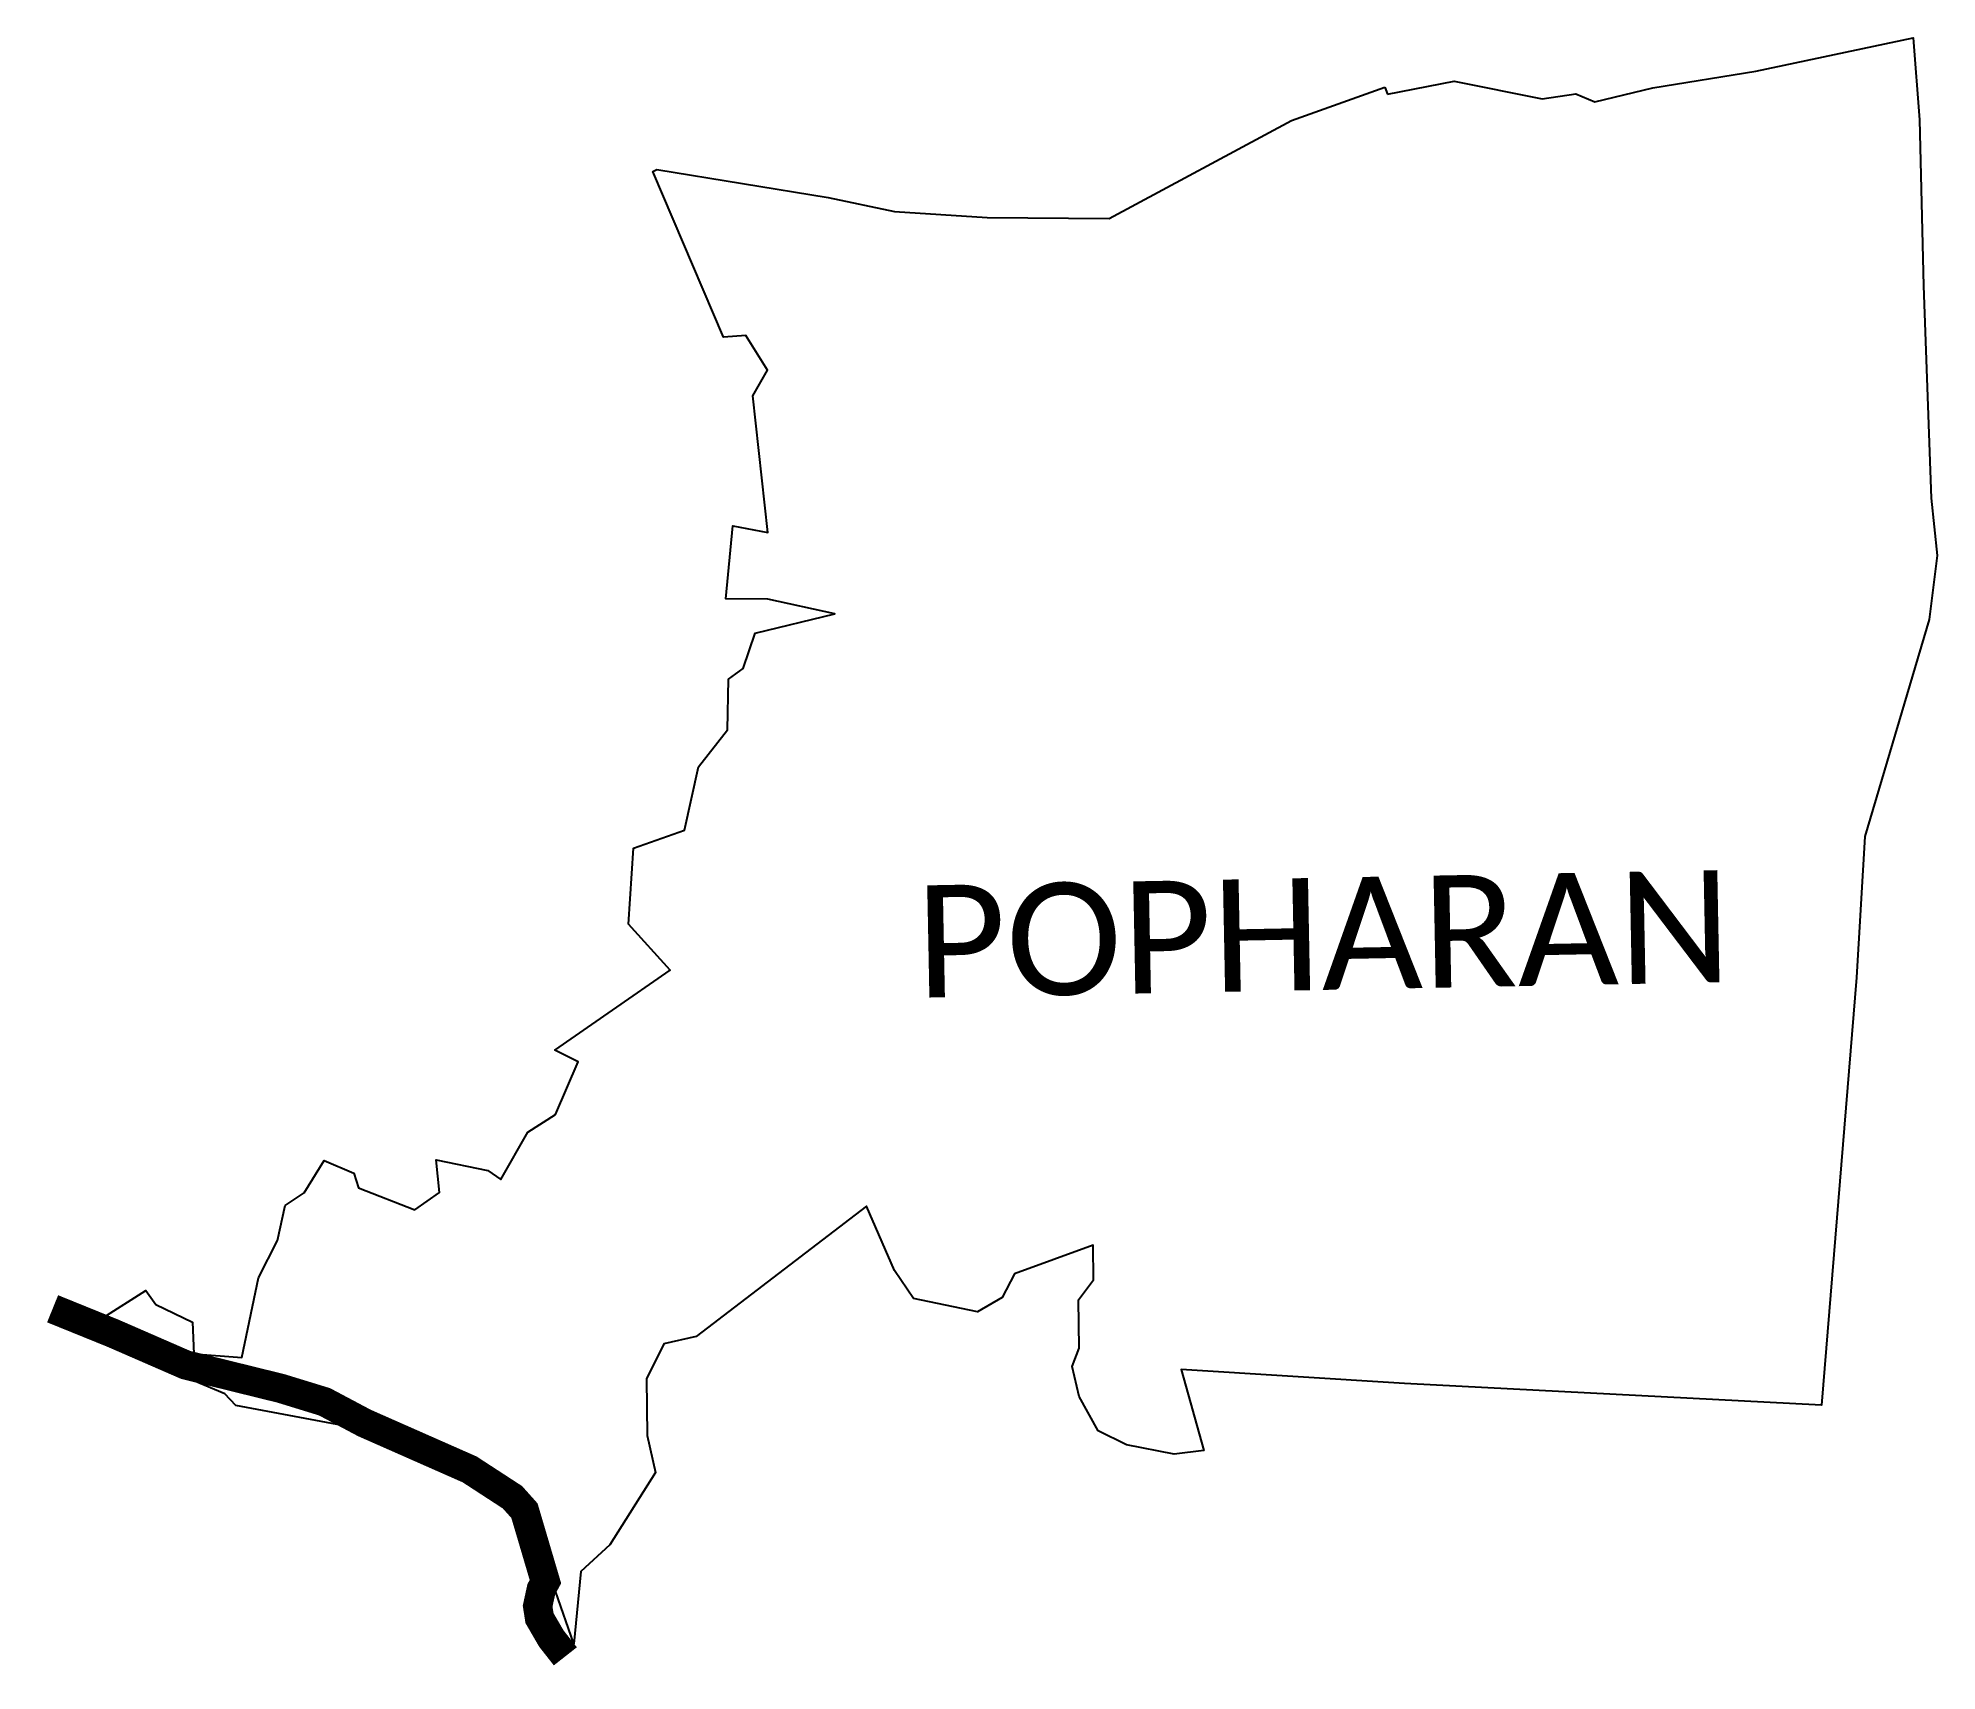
# Model space of a CAD drawing. Header units: metres. Extents: x 255642 to 258883, y 2192669 to 2195456.
import ezdxf

# ---------------------------------------------------------------- set-up
doc = ezdxf.new("R2010")
doc.units = ezdxf.units.M
for name, color, linetype in [('NATURALLY PROTECTED', 3, 'Continuous'), ('village', 3, 'Continuous'), ('VILLAGE NAME', 250, 'Continuous')]:
    doc.layers.add(name, color=color, linetype=linetype)
doc.styles.get("Standard").update_dxf_attribs({"font": 'simplex.shx'})

msp = doc.modelspace()

# ---------------------------------------------------------------- linework, layer by layer
at = {"layer": 'NATURALLY PROTECTED', "color": 116, "true_color": 0x136734, "const_width": 50, "flags": 128}
msp.add_lwpolyline([(255666.8, 2193287.3), (255769.9, 2193245.5), (255893.9, 2193191.5), (256056.5, 2193151.4), (256131, 2193128.5), (256199, 2193092.4), (256378.7, 2193013.1), (256451.7, 2192965.6), (256472.2, 2192942.7), (256508, 2192821.6), (256508, 2192821.6), (256508, 2192821.6), (256508, 2192821.6), (256508, 2192821.6), (256508, 2192821.6), (256501, 2192808.7), (256494.7, 2192779.8), (256497.9, 2192759.3), (256518.1, 2192724.5), (256542, 2192694.1)], dxfattribs=at)
at = {"layer": 'village', "color": 3, "flags": 128}
msp.add_lwpolyline([(257940.6, 2195372), (257945.2, 2195360.5)], dxfattribs=at)
at = {"layer": 'village', "color": 3}
for points in [[(257945.2, 2195360.5, 0), (258059.1, 2195382.4, 0), (258209.6, 2195352, 0), (258266.7, 2195360.9, 0), (258299.5, 2195347.4, 0), (258398.5, 2195370.8, 0), (258573.9, 2195399.5, 0), (258842.7, 2195456.1, 0), (258853.6, 2195316.3, 0), (258860.4, 2195032.9, 0), (258873.5, 2194670.8, 0), (258883.4, 2194572.7, 0), (258869.9, 2194463.8, 0), (258760.1, 2194093.5, 0), (258746, 2193852.8, 0), (258686.3, 2193122.7, 0), (257974.3, 2193160, 0), (257593.2, 2193183.7, 0), (257631.8, 2193045.2, 0), (257581.2, 2193039.2, 0), (257499.9, 2193055, 0), (257451.4, 2193078.8, 0), (257419.2, 2193137.3, 0), (257407.2, 2193188.7, 0), (257418.9, 2193220.1, 0)], [(257418.9, 2193220.1, 0), (257417.8, 2193302.6, 0), (257443.6, 2193336.7, 0), (257443.1, 2193395.6, 0), (257308.7, 2193347.1, 0), (257287.4, 2193306.3, 0), (257245.6, 2193281.9, 0), (257136.2, 2193305.1, 0), (257103.7, 2193352.7, 0), (257055.9, 2193462.5, 0), (256765.3, 2193240.1, 0), (256710, 2193227.4, 0), (256680.5, 2193168, 0), (256681.7, 2193070.9, 0), (256695.7, 2193008, 0), (256617.9, 2192884.5, 0), (256568.6, 2192838.8, 0), (256556.7, 2192715.3, 0), (256462.6, 2192985.1, 0), (256272.5, 2193035, 0), (256171, 2193086.6, 0), (255979.7, 2193122, 0), (255960.8, 2193142.1, 0), (255661.2, 2193268.1, 0), (255752.4, 2193271.8, 0), (255826, 2193318.6, 0), (255842.9, 2193294.8, 0), (255905.8, 2193264.5, 0), (255907.7, 2193210.6, 0), (255989.7, 2193204, 0), (256018.3, 2193340.3, 0), (256050.9, 2193403.6, 0), (256063.5, 2193463.8, 0), (256096, 2193485, 0), (256130.2, 2193540.2, 0), (256181.1, 2193518.8, 0), (256188.7, 2193493.5, 0), (256285.1, 2193455.9, 0), (256327.1, 2193485.5, 0), (256321.4, 2193541.2, 0), (256409.5, 2193523.2, 0), (256431.6, 2193508, 0), (256477.8, 2193588.7, 0), (256525.3, 2193619.1, 0), (256564.1, 2193708.9, 0), (256523.8, 2193728.4, 0), (256721, 2193865.3, 0), (256649.8, 2193943.5, 0), (256658.6, 2194073.3, 0), (256745.3, 2194104.2, 0), (256769.2, 2194212, 0), (256818.7, 2194275.4, 0), (256820.6, 2194361.8, 0), (256845.5, 2194380.3, 0), (256866.2, 2194440.3, 0), (257002.1, 2194473.1, 0), (256887.5, 2194498.1, 0), (256816, 2194499.1, 0), (256827.7, 2194623.3, 0), (256887.7, 2194612, 0), (256862.3, 2194845.2, 0), (256887.2, 2194889.3, 0), (256850.1, 2194948.2, 0), (256812, 2194945.3, 0), (256691.2, 2195228.2, 0), (256697.9, 2195231.5, 0), (256990.4, 2195183.9, 0), (257104, 2195160, 0), (257261.8, 2195149.9, 0), (257470, 2195148.3, 0), (257781.6, 2195315.1, 0), (257940.7, 2195372, 0)]]:
    msp.add_polyline3d(points, dxfattribs=at)

# ---------------------------------------------------------------- texts
at = {"layer": 'VILLAGE NAME', "insert": (257138.3, 2194009.5), "char_height": 191.456, "attachment_point": 1, "rotation": 1.1028}
msp.add_mtext_dynamic_manual_height_columns('{\\fCalibri|b0|i0|c0|p34;POPHARAN}', width=1279.793, gutter_width=957.3, heights=[0], dxfattribs=at)

doc.saveas('drawing.dxf')
